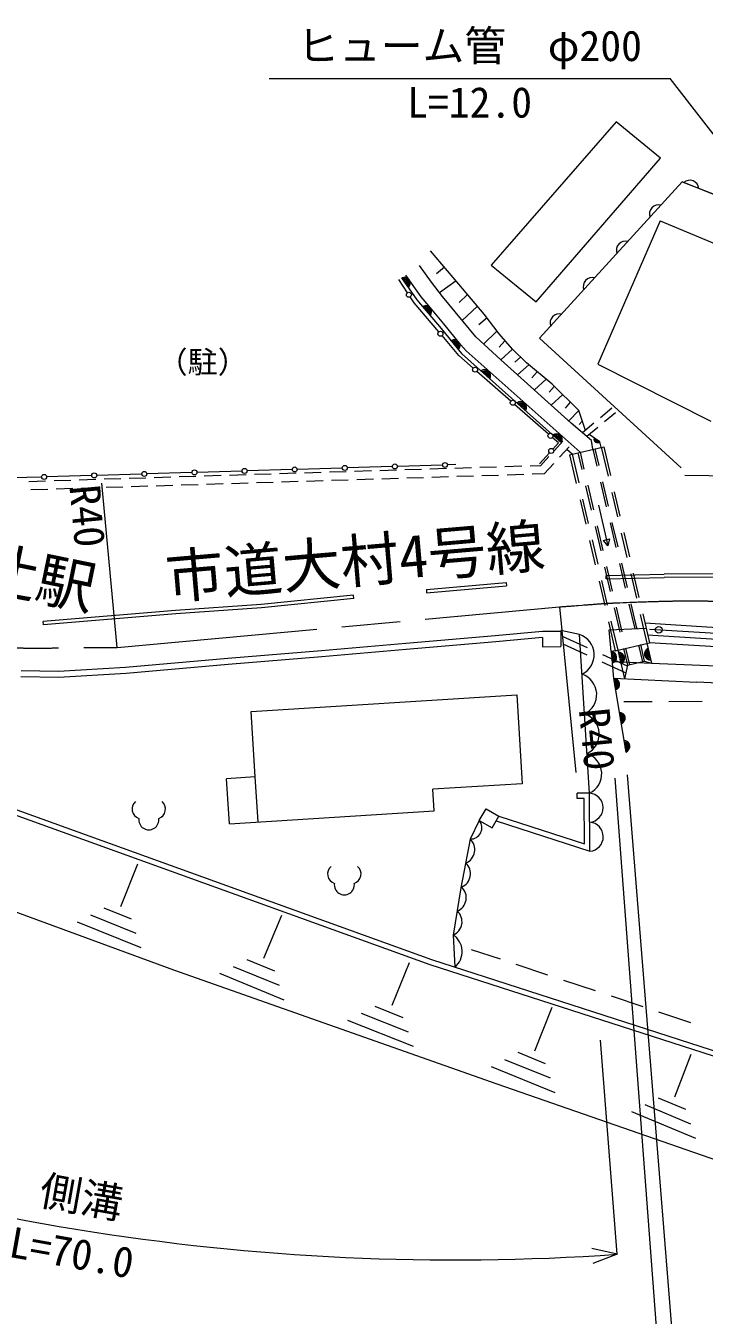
# Model space of a CAD drawing. Units: millimetres, scale not verified. Extents: x 40000 to 680000, y 20000 to 380000.
# Drawn here: x 89294 to 129890, y 263219 to 340393 of the extents above; entities that cross this region are included whole.
import ezdxf
from ezdxf.enums import TextEntityAlignment as Align

# ---------------------------------------------------------------- set-up
doc = ezdxf.new("R2010")
doc.units = ezdxf.units.MM
doc.header["$LTSCALE"] = 1000
doc.linetypes.add('CHAIN', pattern=[18.5, 12, -1.5, 3.5, -1.5])
for name, color, linetype, lineweight in [('M-BGD', 7, 'Continuous', 13), ('M-BGD-HTXT', 7, 'Continuous', 13), ('M-BMK', 2, 'CHAIN', 13), ('M-BMK-SRVR', 3, 'Continuous', 13), ('M-STR-HTXT', 7, 'Continuous', 13)]:
    doc.layers.add(name, color=color, linetype=linetype, lineweight=lineweight)
doc.styles.add('ＭＳ ゴシック', font='')
doc.styles.get('ＭＳ ゴシック').set_extended_font_data('MS Gothic')

# ---------------------------------------------------------------- blocks, each defined once
blk = doc.blocks.new('園庭')
at = {"color": 7, "linetype": 'Continuous', "lineweight": 13}
for centre, start, end in [((-0.4, 0.4), 131.41945, 251.14243), ((0.4, 0.4), 288.85757, 48.58055), ((0, -0.25), 172.14016, 7.85984)]:
    blk.add_arc(centre, 0.6, start, end, dxfattribs=at)

msp = doc.modelspace()

# ---------------------------------------------------------------- linework, layer by layer
at = {"layer": 'M-BGD'}
for p, q in [((124619, 334640), (117143, 326058)), ((127279, 332466), (124619, 334640)), ((119841, 323865), (127279, 332466)), ((120044, 321690), (128569, 331044)), ((128569, 331044), (120044, 321690)), ((128569, 331044), (140640, 326352)), ((144154, 324865), (128569, 331044)), ((127260, 328716), (123534, 320132)), ((127260, 328716), (137558, 324425)), ((115205, 324923), (113515, 326921)), ((114345, 325939), (113862, 325545)), ((117143, 326058), (119841, 323865)), ((112135, 324417), (111616, 325209)), ((115039, 325119), (114055, 324407)), ((112530, 323814), (112299, 324166)), ((115730, 324307), (115232, 323824)), ((114006, 322078), (112530, 323814)), ((116316, 323619), (115399, 322760)), ((116897, 322907), (116394, 322500)), ((115214, 320658), (114201, 321849)), ((117484, 322119), (116682, 321342)), ((117968, 321545), (117613, 321163)), ((128511, 313938), (120044, 321690)), ((116068, 319909), (115214, 320658)), ((121346, 315433), (115367, 320786)), ((122458, 314866), (115652, 320937)), ((118416, 321039), (117713, 320401)), ((119252, 320215), (118416, 321039)), ((118895, 320567), (118549, 320250)), ((118322, 317929), (116293, 319711)), ((119387, 320102), (118720, 319498)), ((120789, 318936), (119252, 320215)), ((119887, 319687), (119580, 319328)), ((123534, 320132), (130285, 316728)), ((120431, 319234), (119744, 318612)), ((120915, 318813), (120607, 318455)), ((122383, 317375), (120789, 318936)), ((121421, 318317), (120734, 317695)), ((120577, 315950), (118547, 317732)), ((121877, 317871), (121569, 317513)), ((122383, 317375), (121784, 316754)), ((122778, 316171), (122383, 317375)), ((124362, 317497), (123677, 316924)), ((124581, 317235), (123917, 316679)), ((122596, 316726), (122412, 316523)), ((123294, 316603), (122609, 316030)), ((121178, 315422), (120802, 315752)), ((123534, 316359), (122870, 315803)), ((121178, 315422), (120838, 315056)), ((121437, 315532), (120933, 314982)), ((121805, 315194), (121231, 314567)), ((121981, 314755), (121665, 315041)), ((121835, 314721), (123880, 315197)), ((123229, 315046), (123463, 314045)), ((123345, 315073), (123578, 314072)), ((123734, 315163), (124136, 313438)), ((123880, 315197), (124282, 313472)), ((114230, 314102), (111531, 314022)), ((115030, 314126), (114530, 314111)), ((120634, 314836), (120029, 314185)), ((120596, 314614), (120093, 314064)), ((120893, 314198), (120319, 313571)), ((121835, 314721), (122237, 312996)), ((121981, 314755), (122383, 313030)), ((122334, 314837), (122567, 313836)), ((122458, 314866), (122691, 313865)), ((90241, 313387), (87542, 313307)), ((93239, 313477), (90540, 313396)), ((96238, 313566), (93539, 313486)), ((96479, 313326), (95480, 313295)), ((99237, 313655), (96538, 313575)), ((97978, 313373), (96979, 313341)), ((99478, 313420), (98478, 313388)), ((102235, 313745), (99536, 313664)), ((100977, 313467), (99977, 313435)), ((102476, 313513), (101477, 313482)), ((105234, 313834), (102535, 313754)), ((103975, 313560), (102976, 313529)), ((105475, 313607), (104475, 313576)), ((108233, 313923), (105534, 313843)), ((106974, 313654), (105974, 313623)), ((108473, 313701), (107474, 313670)), ((111231, 314013), (108532, 313932)), ((109972, 313748), (108973, 313717)), ((111472, 313795), (110472, 313763)), ((112971, 313842), (111972, 313810)), ((113092, 313345), (112092, 313314)), ((114470, 313889), (113471, 313857)), ((114591, 313392), (113592, 313361)), ((115970, 313935), (114970, 313904)), ((116091, 313439), (115091, 313408)), ((117469, 313982), (116469, 313951)), ((117590, 313486), (116590, 313455)), ((118968, 314029), (117969, 313998)), ((119089, 313533), (118090, 313501)), ((120093, 314064), (119468, 314045)), ((120319, 313571), (119589, 313548)), ((133627, 313418), (128736, 313475)), ((90482, 313138), (89483, 313107)), ((90603, 312642), (89603, 312611)), ((91981, 313185), (90982, 313154)), ((92102, 312689), (91103, 312657)), ((93481, 313232), (92481, 313201)), ((93602, 312736), (92602, 312704)), ((94980, 313279), (93980, 313248)), ((95101, 312783), (94101, 312751)), ((96600, 312829), (95601, 312798)), ((98099, 312876), (97100, 312845)), ((99599, 312923), (98599, 312892)), ((101098, 312970), (100098, 312939)), ((102597, 313017), (101598, 312986)), ((104096, 313064), (103097, 313033)), ((105596, 313111), (104596, 313079)), ((107095, 313158), (106095, 313126)), ((108594, 313204), (107595, 313173)), ((110093, 313251), (109094, 313220)), ((111593, 313298), (110593, 313267)), ((122794, 312862), (123134, 311401)), ((122918, 312891), (123258, 311430)), ((123689, 313071), (124029, 311610)), ((123805, 313098), (124145, 311637)), ((122463, 312022), (122804, 310561)), ((122610, 312056), (122950, 310595)), ((124363, 312464), (124703, 311003)), ((124509, 312498), (124849, 311037)), ((123563, 311705), (124130, 309270)), ((123360, 310427), (123701, 308966)), ((123485, 310456), (123825, 308995)), ((124256, 310636), (124596, 309175)), ((124372, 310663), (124712, 309202)), ((123030, 309587), (123371, 308126)), ((123176, 309621), (123517, 308160)), ((123862, 309593), (124228, 309678)), ((124130, 309270), (123862, 309593)), ((124228, 309678), (124130, 309270)), ((124930, 310029), (125270, 308568)), ((125076, 310063), (125416, 308602)), ((123927, 307993), (124268, 306532)), ((124052, 308021), (124392, 306561)), ((124823, 308201), (125163, 306740)), ((124939, 308228), (125279, 306767)), ((123597, 307152), (123937, 305691)), ((123743, 307186), (124084, 305725)), ((124026, 307496), (127498, 307579)), ((124031, 307296), (124026, 307496)), ((124031, 307296), (127500, 307379)), ((125497, 307594), (125837, 306133)), ((125643, 307628), (125983, 306168)), ((131802, 307587), (127498, 307579)), ((131796, 307387), (127500, 307379)), ((113263, 306644), (118035, 307068)), ((113263, 306644), (113281, 306445)), ((113281, 306445), (118053, 306869)), ((118035, 307068), (118053, 306869)), ((103376, 305758), (98248, 305400)), ((108909, 306308), (103376, 305758)), ((108929, 306109), (103393, 305559)), ((108929, 306109), (108909, 306308)), ((125390, 305766), (125730, 304305)), ((125506, 305793), (125846, 304332)), ((98248, 305400), (90336, 304744)), ((98263, 305201), (90353, 304545)), ((103393, 305559), (98263, 305201)), ((124494, 305558), (124835, 304097)), ((124619, 305587), (124959, 304126)), ((126063, 305160), (126465, 303434)), ((126210, 305194), (126611, 303468)), ((90353, 304545), (90336, 304744)), ((120207, 304142), (117386, 303876)), ((121307, 304144), (120207, 304142)), ((122432, 303956), (121307, 304203)), ((121307, 304144), (121309, 303233)), ((124164, 304717), (124566, 302992)), ((124310, 304751), (124712, 303026)), ((125905, 304320), (125843, 304318)), ((131734, 304298), (126339, 304638)), ((131714, 303949), (126621, 304269)), ((112033, 303431), (106986, 302973)), ((117386, 303876), (112033, 303431)), ((117417, 303517), (112064, 303072)), ((120208, 303780), (117417, 303517)), ((120208, 303780), (120209, 303230)), ((121400, 303865), (122890, 303180)), ((121439, 303396), (122862, 302741)), ((123033, 294460), (122432, 303956)), ((124566, 302992), (126611, 303468)), ((125957, 303331), (126190, 302330)), ((126073, 303358), (126306, 302357)), ((126465, 303434), (126744, 302238)), ((131693, 303599), (126505, 303926)), ((131667, 303150), (126611, 303468)), ((106986, 302973), (101379, 302516)), ((107017, 302615), (101409, 302157)), ((112064, 303072), (107017, 302615)), ((120209, 303230), (121309, 303233)), ((123798, 302762), (125288, 302076)), ((124712, 303026), (125111, 301313)), ((125061, 303123), (125294, 302122)), ((125185, 303152), (125419, 302151)), ((91246, 301753), (89009, 301778)), ((95264, 301982), (91246, 301753)), ((101379, 302516), (95264, 301982)), ((101409, 302157), (95290, 301623)), ((123770, 302323), (125194, 301668)), ((124515, 302342), (126744, 302238)), ((125294, 302122), (125111, 301313)), ((125294, 302122), (126306, 302357)), ((126306, 302357), (126741, 302250)), ((132574, 301976), (126746, 302227)), ((91255, 301393), (88995, 301418)), ((95290, 301623), (91255, 301393)), ((124468, 301344), (129432, 301110)), ((132486, 300979), (129432, 301110)), ((102776, 299343), (118671, 300354)), ((118671, 300354), (118991, 295015)), ((126772, 299931), (125089, 299925)), ((129772, 299943), (127772, 299935)), ((103024, 295433), (102776, 299343)), ((81623, 295704), (113466, 284209)), ((81732, 296005), (113570, 284512)), ((103024, 295433), (101312, 295324)), ((101483, 292633), (101312, 295324)), ((103195, 292742), (103024, 295433)), ((118991, 295015), (113651, 294695)), ((113732, 293412), (113651, 294695)), ((123033, 294460), (122295, 294460)), ((122295, 294140), (122295, 294460)), ((122715, 294140), (122295, 294140)), ((122732, 291432), (122715, 294140)), ((123055, 290991), (123033, 294460)), ((101483, 292633), (113732, 293412)), ((116433, 292822), (116844, 293532)), ((116844, 293532), (117606, 293091)), ((116433, 292822), (115882, 291720)), ((116433, 292822), (117196, 292381)), ((117196, 292381), (117606, 293091)), ((117443, 292808), (123055, 290991)), ((117606, 293091), (122732, 291432)), ((115882, 291720), (115323, 288796)), ((94973, 287675), (95997, 290232)), ((84588, 288856), (98139, 283893)), ((115323, 288796), (114865, 285973)), ((95905, 286061), (93187, 287158)), ((95617, 286920), (93987, 287578)), ((103546, 284586), (104621, 287167)), ((96192, 285202), (92388, 286738)), ((114865, 285973), (114958, 284063)), ((115955, 285114), (117676, 284540)), ((104471, 282944), (101724, 284079)), ((104190, 283816), (102543, 284497)), ((111218, 281779), (112259, 284325)), ((113466, 284209), (133042, 277887)), ((113570, 284512), (133139, 278192)), ((118625, 284224), (120522, 283592)), ((98139, 283893), (117491, 277070)), ((104751, 282072), (100906, 283661)), ((121471, 283276), (123368, 282644)), ((111885, 281020), (110203, 281690)), ((124317, 282327), (126215, 281695)), ((112186, 280161), (109382, 281276)), ((119757, 279042), (120795, 281651)), ((127163, 281379), (129061, 280747)), ((112486, 279301), (108561, 280863)), ((120403, 278272), (118764, 278942)), ((128132, 276296), (129110, 278847)), ((120977, 276522), (117152, 278083)), ((120690, 277397), (117958, 278513)), ((117491, 277070), (131644, 272150)), ((129092, 274660), (126356, 275805)), ((128790, 275527), (127148, 276214)), ((129395, 273794), (125564, 275395))]:
    msp.add_line(p, q, dxfattribs=at)
for points in [[(117713, 320401), (116215, 321769), (114220, 324191), (113565, 325046), (112862, 326046)], [(111786, 325298), (112703, 323990), (114156, 322265), (115367, 320786)], [(115652, 320937), (115330, 321294), (114313, 322550), (113418, 323627), (112951, 324179), (112030, 325471)], [(118416, 321039), (117613, 321946), (116726, 323136), (115205, 324923)], [(123229, 315046), (123145, 315562), (121938, 316616), (117713, 320401)], [(123734, 315163), (123638, 315494), (123011, 315921)], [(124317, 302940), (124209, 304247), (126408, 304342)], [(124566, 302992), (124317, 302940), (124467, 301332), (125195, 296922)]]:
    msp.add_lwpolyline(points, dxfattribs=at)
for centre, radius in [((112217, 324292), 150), ((114103, 321964), 150), ((116180, 319810), 150), ((118435, 317830), 150), ((120689, 315851), 150), ((120736, 314946), 150), ((111381, 314017), 150), ((114380, 314106), 150), ((90390, 313392), 150), ((93389, 313481), 150), ((96388, 313570), 150), ((99387, 313660), 150), ((102385, 313749), 150), ((105384, 313838), 150), ((108383, 313928), 150), ((127169, 304235), 200)]:
    msp.add_circle(centre, radius, dxfattribs=at)
for centre, radius, start, end in [((129019, 330595), 551, 5.45697, 131.29118), ((127165, 329132), 551, 74.73951, 200.57372), ((125184, 326957), 551, 74.73951, 200.57372), ((111943, 324980), 354, 313.82397, 116.22914), ((111943, 324980), 283, 316.048, 114.00511), ((111943, 324980), 212, 319.79433, 110.25878), ((111943, 324980), 142, 327.50606, 102.54705), ((111943, 324980), 100, 337.82372, 92.22939), ((123202, 324783), 551, 74.73951, 200.57372), ((113227, 323291), 354, 318.08438, 120.48956), ((113227, 323291), 283, 320.30842, 118.26552), ((113227, 323291), 212, 324.05474, 114.51919), ((113227, 323291), 142, 331.76647, 106.80746), ((113227, 323291), 100, 342.08414, 96.4898), ((121220, 322608), 551, 74.73951, 200.57372), ((114925, 321241), 354, 318.08438, 120.48956), ((114925, 321241), 283, 320.30842, 118.26552), ((114925, 321241), 212, 324.05474, 114.51919), ((114925, 321241), 142, 331.76647, 106.80746), ((114925, 321241), 100, 342.08414, 96.4898), ((116759, 319459), 354, 327.24766, 129.65284), ((116759, 319459), 283, 329.4717, 127.4288), ((116759, 319459), 212, 333.21802, 123.68247), ((116759, 319459), 142, 340.92975, 115.97074), ((116759, 319459), 100, 351.24741, 105.65308), ((118905, 317543), 354, 327.24766, 129.65284), ((118905, 317543), 283, 329.4717, 127.4288), ((118905, 317543), 212, 333.21802, 123.68247), ((118905, 317543), 142, 340.92975, 115.97074), ((118905, 317543), 100, 351.24741, 105.65308), ((121048, 315624), 354, 327.24766, 129.65284), ((121048, 315624), 283, 329.4717, 127.4288), ((121048, 315624), 212, 333.21802, 123.68247), ((121048, 315624), 142, 340.92975, 115.97074), ((121048, 315624), 100, 351.24741, 105.65308), ((123500, 315656), 212, 160.76625, 311.2307), ((123500, 315656), 142, 168.47798, 303.51897), ((123500, 315656), 100, 178.79565, 293.20131), ((122024, 302738), 1284, 295.76925, 71.47216), ((124295, 302586), 354, 284.14593, 86.55111), ((124295, 302586), 283, 286.36997, 84.32707), ((124295, 302586), 212, 290.1163, 80.58075), ((124295, 302586), 142, 297.82803, 72.86902), ((124295, 302586), 100, 308.14569, 62.55135), ((124773, 302533), 354, 292.19393, 94.59911), ((124773, 302533), 283, 294.41797, 92.37507), ((124773, 302533), 212, 298.1643, 88.62874), ((124773, 302533), 142, 305.87603, 80.91701), ((124773, 302533), 100, 316.19369, 70.59935), ((126670, 302793), 354, 111.92649, 274.33167), ((126670, 302793), 283, 114.15053, 272.10763), ((126670, 302793), 212, 117.89685, 268.3613), ((126670, 302793), 142, 125.60858, 260.64957), ((126670, 302793), 100, 135.92624, 250.33191), ((122174, 300364), 1284, 295.76925, 71.47216), ((124471, 300978), 354, 288.17289, 90.57807), ((124471, 300978), 283, 290.39693, 88.35403), ((124471, 300978), 212, 294.14326, 84.60771), ((124471, 300978), 142, 301.85499, 76.89598), ((124471, 300978), 100, 312.17265, 66.57831), ((122324, 297990), 1284, 295.76925, 71.47216), ((124806, 298948), 354, 288.17289, 90.57807), ((124806, 298948), 283, 290.39693, 88.35403), ((124806, 298948), 212, 294.14326, 84.60771), ((124806, 298948), 142, 301.85499, 76.89598), ((124806, 298948), 100, 312.17265, 66.57831), ((125085, 297258), 354, 288.17289, 90.57807), ((125085, 297258), 283, 290.39693, 88.35403), ((125085, 297258), 212, 294.14326, 84.60771), ((125085, 297258), 142, 301.85499, 76.89598), ((125085, 297258), 100, 312.17265, 66.57831), ((122475, 295616), 1284, 295.76925, 71.47216), ((122968, 293592), 870, 274.97685, 85.74046), ((115913, 292393), 674, 267.43543, 39.43446), ((122979, 291858), 870, 274.97685, 85.74046), ((115297, 291083), 865, 292.48831, 47.43788), ((115043, 289646), 865, 292.48831, 47.43788), ((114789, 288209), 865, 292.48831, 47.43788), ((114534, 286773), 865, 292.48831, 47.43788), ((114249, 284986), 1164, 307.55605, 57.99777)]:
    msp.add_arc(centre, radius, start, end, dxfattribs=at)
at = {"layer": 'M-BMK'}
msp.add_line((94768, 303178), (121223, 305616), dxfattribs=at)
for points, knots in [([(74714, 306377), (76139, 305802), (77548, 305167), (79025, 304744), (81377, 304069), (83792, 303571), (86226, 303312), (89057, 303011), (91921, 303223), (94768, 303178)], [0, 0, 0, 0, 1, 1, 1, 2, 2, 2, 3, 3, 3, 3]), ([(121223, 305616), (122432, 305698), (123638, 305817), (124848, 305864), (126975, 305947), (129107, 306032), (131233, 305927), (134468, 305766), (137705, 305442), (140893, 304868), (144131, 304286), (147326, 303449), (150461, 302455), (152244, 301889), (153952, 301112), (155697, 300441)], [0, 0, 0, 0, 1, 1, 1, 2, 2, 2, 3, 3, 3, 4, 4, 4, 5, 5, 5, 5])]:
    msp.add_open_spline(points, degree=3, knots=knots, dxfattribs=at)
at = {"layer": 'M-BMK-SRVR'}
for p, q in [((94768, 303178), (93843, 313014)), ((121223, 305616), (122207, 295694))]:
    msp.add_line(p, q, dxfattribs=at)
at = {"layer": 'M-STR-HTXT'}
for p, q in [((103850, 337230), (127850, 337230)), ((146329, 313447), (127850, 337230)), ((128767, 252486), (125294, 295558)), ((124687, 266865), (123688, 279680)), ((124687, 266865), (123161, 267218)), ((124687, 266865), (123219, 266320))]:
    msp.add_line(p, q, dxfattribs=at)
msp.add_lwpolyline([(124547, 295364), (127859, 251369), (83925, 251369)], dxfattribs=at)
msp.add_arc((114960, 407232), 140703, 247.49338, 273.96386, dxfattribs=at)

# ---------------------------------------------------------------- block references
at = {"layer": 'M-BGD', "xscale": 1000, "yscale": 1000}
for p in [(96655, 293121), (108355, 289230)]:
    msp.add_blockref('園庭', p, dxfattribs=at)

# ---------------------------------------------------------------- texts
at = {"layer": 'M-BGD', "style": 'ＭＳ ゴシック'}
msp.add_text('（駐）', height=1320, dxfattribs=at).set_placement((99878, 319211), align=Align.BOTTOM_CENTER)
at = {"layer": 'M-BGD-HTXT', "style": 'ＭＳ ゴシック'}
for s, rotation, p in [('至\u3000四辻駅', 348.429, (84847, 308424)), ('市道大村4号線', 4.898, (108995, 308349))]:
    msp.add_text(s, height=2566, rotation=rotation, dxfattribs=at).set_placement(p, align=Align.MIDDLE_CENTER)
at = {"layer": 'M-BMK-SRVR', "style": 'ＭＳ ゴシック'}
msp.add_text('R40', height=1833, rotation=275.376, dxfattribs=at).set_placement((91354, 312779), align=Align.BOTTOM_LEFT)
msp.add_text('R40', height=1833, rotation=275.664, dxfattribs=at).set_placement((122207, 295694), align=Align.BOTTOM_RIGHT)
at = {"layer": 'M-STR-HTXT', "style": 'ＭＳ ゴシック'}
msp.add_text('ヒューム管  φ200', height=1833, dxfattribs=at).set_placement((115850, 337730), align=Align.BOTTOM_CENTER)
msp.add_text('L=12.0', height=1833, dxfattribs=at).set_placement((115850, 336730), align=Align.TOP_CENTER)
msp.add_text('側溝', height=1833, rotation=349.893, dxfattribs=at).set_placement((92377, 268859), align=Align.BOTTOM_CENTER)
msp.add_text('L=70.0', height=1833, rotation=349.893, dxfattribs=at).set_placement((92206, 267873), align=Align.TOP_CENTER)

doc.saveas('drawing.dxf')
